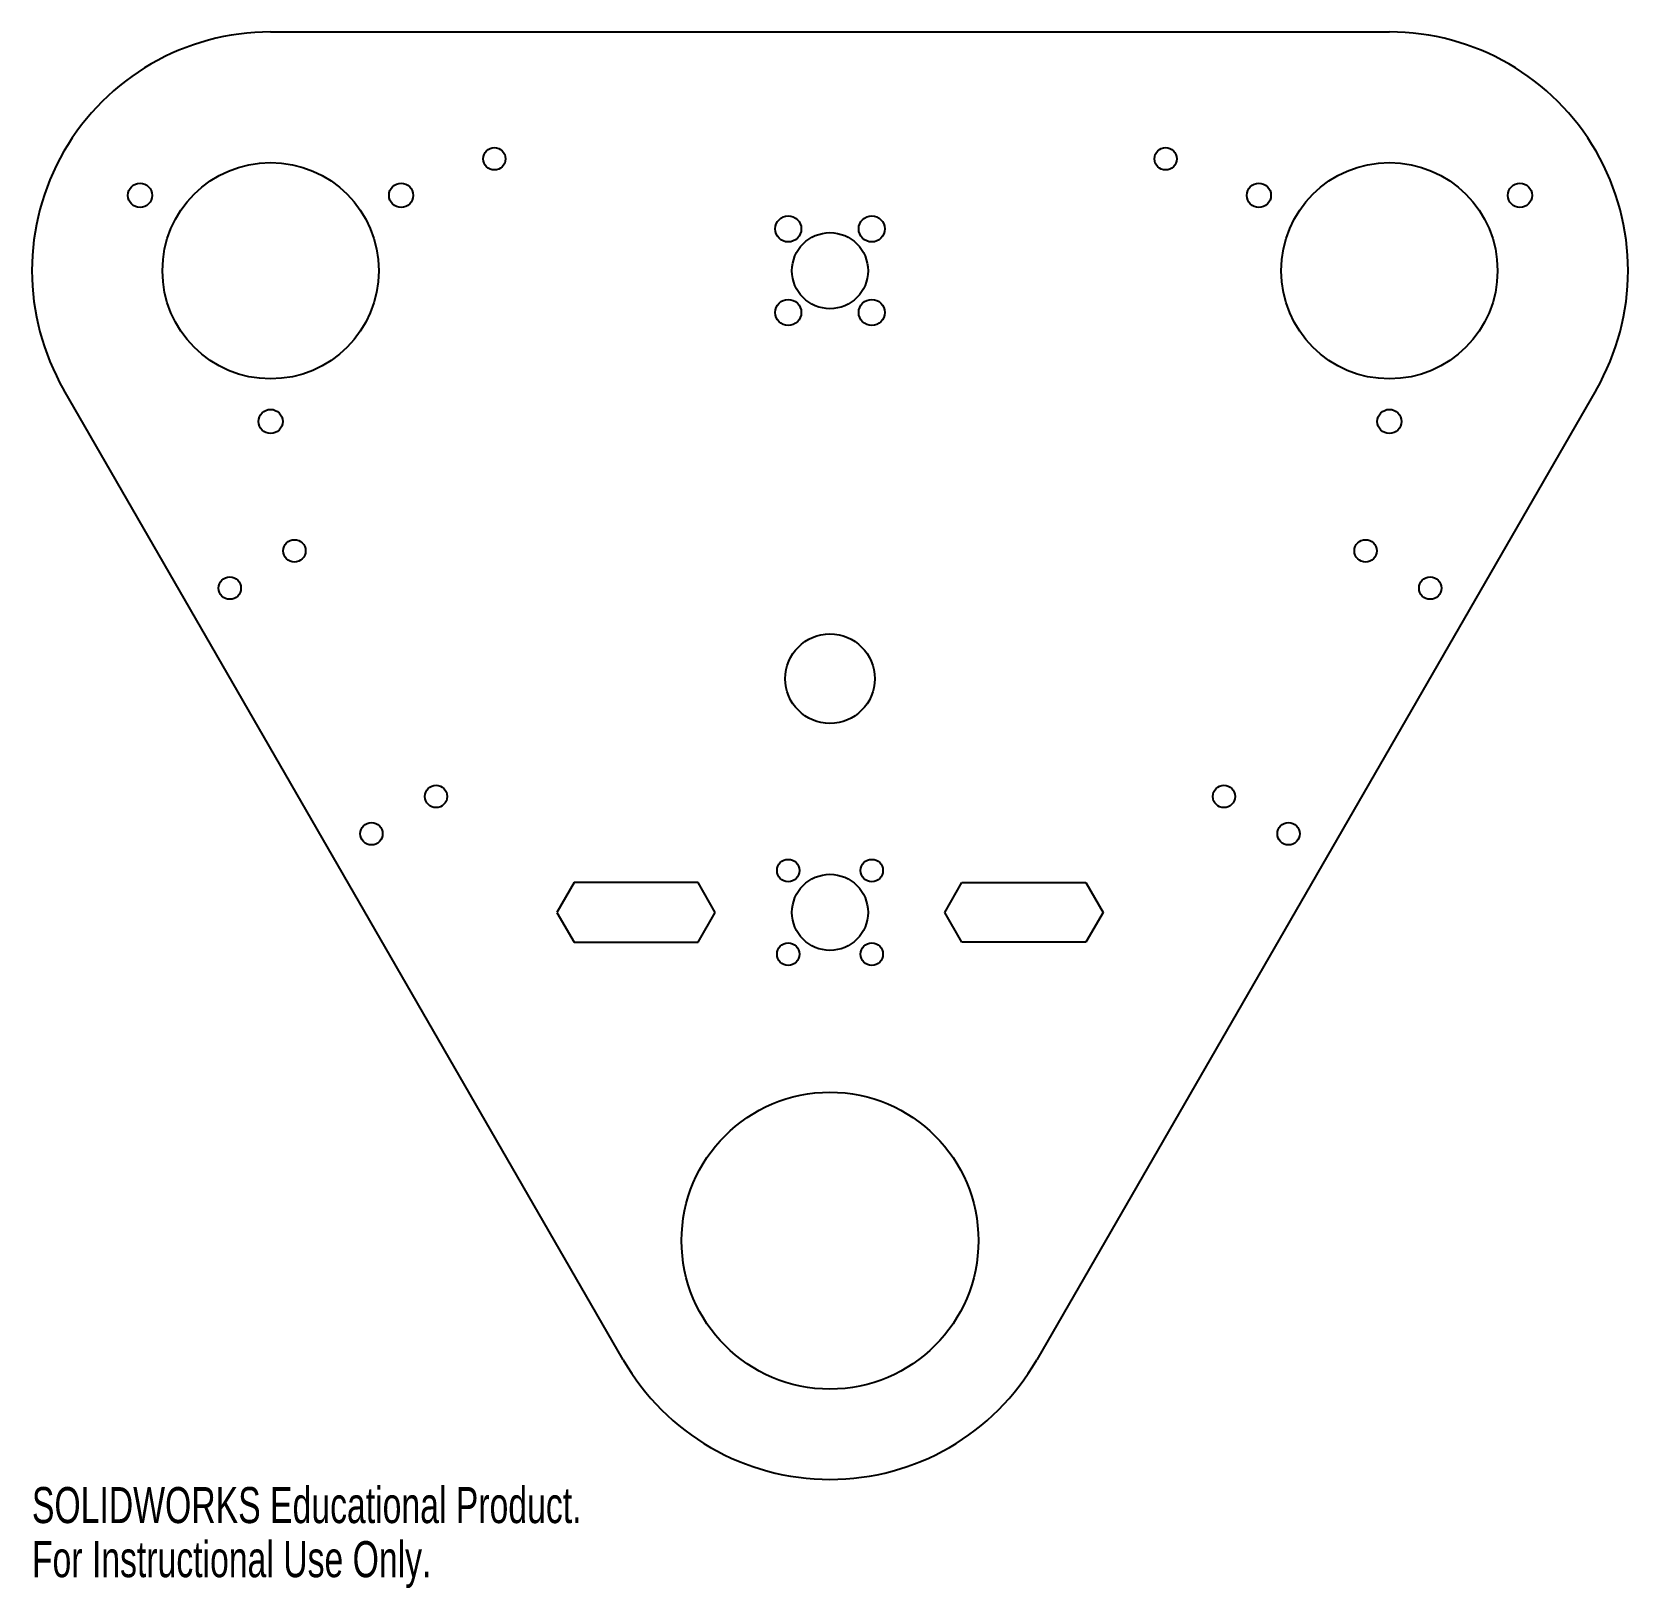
# Model space of a CAD drawing. Header units: millimetres. Extents: x -107 to 107, y -79 to 130.
import ezdxf

# ---------------------------------------------------------------- set-up
doc = ezdxf.new("R2010")
doc.units = ezdxf.units.MM
doc.styles.add('SLDTEXTSTYLE0', font='TXT', dxfattribs={"width": 0.7})

msp = doc.modelspace()

# ---------------------------------------------------------------- linework, layer by layer
at = {"color": 7, "linetype": 'Continuous', "lineweight": 25}
for p, q in [((-75, 130), (75, 130)), ((-27.72, -47.99), (-102.72, 82.01)), ((102.72, 82.01), (27.72, -47.99)), ((-34.31, 16), (-36.62, 12)), ((-17.69, 16), (-34.31, 16)), ((-15.38, 12), (-17.69, 16)), ((15.38, 12), (17.69, 16)), ((17.69, 16), (34.31, 16)), ((34.31, 16), (36.62, 12)), ((-36.62, 12), (-34.31, 8)), ((-17.69, 8), (-15.38, 12)), ((17.69, 8), (15.38, 12)), ((36.62, 12), (34.31, 8)), ((-34.31, 8), (-17.69, 8)), ((34.31, 8), (17.69, 8))]:
    msp.add_line(p, q, dxfattribs=at)
for centre, radius in [((-45, 113), 1.5), ((45, 113), 1.5), ((-75, 98), 14.5), ((75, 98), 14.5), ((-92.5, 108.1), 1.62), ((-57.5, 108.1), 1.62), ((57.5, 108.1), 1.62), ((92.5, 108.1), 1.62), ((-5.6, 103.6), 1.75), ((5.6, 103.6), 1.75), ((0, 98), 5.1), ((-5.6, 92.4), 1.75), ((5.6, 92.4), 1.75), ((-75, 77.79), 1.62), ((75, 77.79), 1.62), ((-71.81, 60.45), 1.5), ((71.81, 60.45), 1.5), ((-80.47, 55.46), 1.5), ((80.47, 55.46), 1.5), ((0, 43.32), 6), ((-52.82, 27.54), 1.5), ((52.82, 27.54), 1.5), ((-61.48, 22.54), 1.5), ((61.48, 22.54), 1.5), ((-5.6, 17.6), 1.5), ((5.6, 17.6), 1.5), ((0, 12), 5.1), ((-5.6, 6.4), 1.5), ((5.6, 6.4), 1.5), ((0, -32), 19.9)]:
    msp.add_circle(centre, radius, dxfattribs=at)
for centre, start, end in [((-75, 98), 90, 209.9816), ((75, 98), 330.0184, 90), ((0, -32), 209.9816, 330.0184)]:
    msp.add_arc(centre, 32, start, end, dxfattribs=at)

# ---------------------------------------------------------------- texts
at = {"color": 7, "linetype": 'Continuous', "char_height": 4.8336, "attachment_point": 1, "style": 'SLDTEXTSTYLE0'}
for s, insert in [('SOLIDWORKS Educational Product.', (-107, -65.02)), ('For Instructional Use Only.', (-107, -72.27))]:
    msp.add_mtext(s, dxfattribs=dict(at, insert=insert))

doc.saveas('drawing.dxf')
